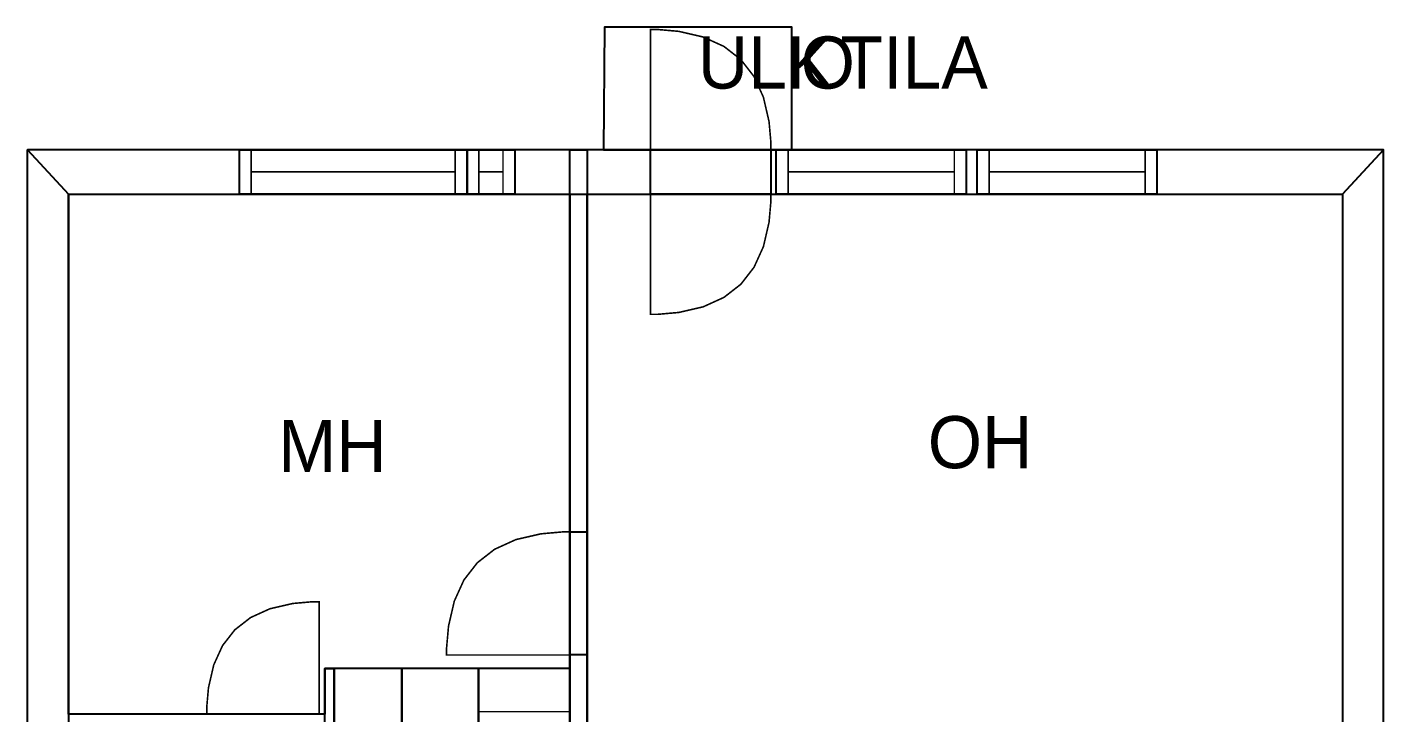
# Model space of a CAD drawing. Extents: x 0.5 to 9.4, y 0 to 13.4.
# Drawn here: x 0.5 to 9.44, y 8.83 to 13.36 of the extents above; entities that cross this region are included whole.
import ezdxf

# ---------------------------------------------------------------- set-up
doc = ezdxf.new("R2010")
doc.units = 0
doc.layers.get('0').update_dxf_attribs({"linetype": 'CONTINUOUS'})

msp = doc.modelspace()

# ---------------------------------------------------------------- linework, layer by layer
at = {"color": 0}
for points, const_width in [([(4.30154, 12.5462), (5.54324, 12.5462), (5.54324, 13.3542), (4.308, 13.3542), (4.30154, 12.5462)], 0.002083), ([(5.40571, 12.5462), (5.40571, 12.5927), (5.39328, 12.7322), (5.35612, 12.8933), (5.29411, 13.0297), (5.20736, 13.1413), (5.09576, 13.2281), (4.95942, 13.29), (4.79824, 13.3273), (4.65875, 13.3396), (4.61231, 13.3396), (4.61231, 12.5462), (5.40571, 12.5462)], 0.010417), ([(0.777994, 12.2545), (9.17117, 12.2545), (9.442, 12.5462), (0.507161, 12.5462), (0.777994, 12.2545)], 0.002083), ([(0.507161, 2.50211), (0.507161, 12.5462), (0.777994, 12.2545), (0.777994, 2.77294), (0.507161, 2.50211)], 0.002083), ([(1.9031, 12.5462), (3.4031, 12.5462), (3.4031, 12.2545), (1.9031, 12.2545), (1.9031, 12.5462)], 0.010417), ([(1.9031, 12.5462), (3.4031, 12.5462), (3.4031, 12.2545), (1.9031, 12.2545), (1.9031, 12.5462)], 0.010417), ([(3.4031, 12.5462), (3.71832, 12.5462), (3.71832, 12.2545), (3.4031, 12.2545), (3.4031, 12.5462)], 0.010417), ([(3.4031, 12.5462), (3.71832, 12.5462), (3.71832, 12.2545), (3.4031, 12.2545), (3.4031, 12.5462)], 0.010417), ([(4.08029, 12.5462), (4.19488, 12.5462), (4.19488, 2.50211), (4.08029, 2.50211), (4.08029, 12.5462)], 0.002083), ([(4.61231, 12.5462), (5.40571, 12.5462), (5.40571, 12.2545), (4.61231, 12.2545), (4.61231, 12.5462)], 0.010417), ([(4.61231, 12.5462), (5.40571, 12.5462), (5.40571, 12.2545), (4.61231, 12.2545), (4.61231, 12.5462)], 0.010417), ([(5.44092, 12.5462), (6.69249, 12.5462), (6.69249, 12.2545), (5.44092, 12.2545), (5.44092, 12.5462)], 0.010417), ([(5.44092, 12.5462), (6.69249, 12.5462), (6.69249, 12.2545), (5.44092, 12.2545), (5.44092, 12.5462)], 0.010417), ([(6.76519, 12.5462), (7.94917, 12.5462), (7.94917, 12.2545), (6.76519, 12.2545), (6.76519, 12.5462)], 0.010417), ([(6.76519, 12.5462), (7.94917, 12.5462), (7.94917, 12.2545), (6.76519, 12.2545), (6.76519, 12.5462)], 0.010417), ([(9.17117, 12.2545), (9.17117, 2.77294), (9.442, 2.50211), (9.442, 12.5462), (9.17117, 12.2545)], 0.002083), ([(5.40571, 12.2545), (5.40571, 12.2081), (5.39328, 12.0686), (5.35612, 11.9074), (5.29411, 11.7711), (5.20736, 11.6594), (5.09576, 11.5727), (4.95942, 11.5107), (4.79824, 11.4735), (4.65875, 11.4611), (4.61231, 11.4611), (4.61231, 12.2545), (5.40571, 12.2545)], 0.010417), ([(4.08029, 10.0264), (4.03271, 10.0264), (3.89003, 10.0137), (3.72521, 9.97569), (3.58567, 9.91228), (3.47157, 9.82351), (3.38276, 9.70936), (3.31939, 9.56988), (3.28131, 9.405), (3.26867, 9.26232), (3.26867, 9.21474), (4.08029, 9.21474), (4.08029, 10.0264)], 0.010417), ([(4.08029, 10.0264), (4.19488, 10.0264), (4.19488, 9.21474), (4.08029, 9.21474), (4.08029, 10.0264)], 0.010417), ([(4.08029, 10.0264), (4.19488, 10.0264), (4.19488, 9.21474), (4.08029, 9.21474), (4.08029, 10.0264)], 0.010417), ([(1.68804, 8.82503), (1.68804, 8.86849), (1.6996, 8.99869), (1.73432, 9.14925), (1.79221, 9.27658), (1.87326, 9.38075), (1.97743, 9.46181), (2.10476, 9.51969), (2.25532, 9.55442), (2.38553, 9.56597), (2.42899, 9.56597), (2.42899, 8.82503), (1.68804, 8.82503)], 0.010417), ([(2.46593, 9.12642), (2.52843, 9.12642), (2.52843, 8.55339), (2.46593, 8.55339), (2.46593, 9.12642)], 0.002083), ([(2.52843, 9.12744), (2.97271, 9.12744), (2.97271, 8.55404), (2.52843, 8.55404), (2.52843, 9.12744)], 0.010417), ([(2.97271, 9.12793), (3.47792, 9.12793), (3.47792, 8.55453), (2.97271, 8.55453), (2.97271, 9.12793)], 0.010417), ([(3.47851, 9.12771), (4.08029, 9.12771), (4.08029, 8.55388), (3.47851, 8.55388), (3.47851, 9.12771)], 0.010417)]:
    msp.add_lwpolyline(points, close=True, dxfattribs=dict(at, const_width=const_width))
at = {"color": 7}
for points in [[(4.30154, 12.5462), (5.54324, 12.5462), (5.54324, 13.3542), (4.308, 13.3542), (4.30154, 12.5462)], [(1.9031, 12.5462), (3.4031, 12.5462), (3.4031, 12.2545), (1.9031, 12.2545), (1.9031, 12.5462)], [(1.9031, 12.5462), (3.4031, 12.5462), (3.4031, 12.2545), (1.9031, 12.2545), (1.9031, 12.5462)], [(3.4031, 12.5462), (3.71832, 12.5462), (3.71832, 12.2545), (3.4031, 12.2545), (3.4031, 12.5462)], [(3.4031, 12.5462), (3.71832, 12.5462), (3.71832, 12.2545), (3.4031, 12.2545), (3.4031, 12.5462)], [(4.61231, 12.5462), (5.40571, 12.5462), (5.40571, 12.2545), (4.61231, 12.2545), (4.61231, 12.5462)], [(4.61231, 12.5462), (5.40571, 12.5462), (5.40571, 12.2545), (4.61231, 12.2545), (4.61231, 12.5462)], [(5.44092, 12.5462), (6.69249, 12.5462), (6.69249, 12.2545), (5.44092, 12.2545), (5.44092, 12.5462)], [(5.44092, 12.5462), (6.69249, 12.5462), (6.69249, 12.2545), (5.44092, 12.2545), (5.44092, 12.5462)], [(6.76519, 12.5462), (7.94917, 12.5462), (7.94917, 12.2545), (6.76519, 12.2545), (6.76519, 12.5462)], [(6.76519, 12.5462), (7.94917, 12.5462), (7.94917, 12.2545), (6.76519, 12.2545), (6.76519, 12.5462)], [(4.08029, 8.55339), (2.52843, 8.55339), (2.52843, 9.12642), (2.46593, 9.12642), (2.46593, 8.82503), (0.777994, 8.82503), (0.777994, 12.2545), (4.08029, 12.2545), (4.08029, 8.55339)], [(4.19488, 12.2545), (9.17117, 12.2545), (9.17117, 8.44422), (4.19488, 8.44422), (4.19488, 12.2545)], [(4.08029, 10.0264), (4.19488, 10.0264), (4.19488, 9.21474), (4.08029, 9.21474), (4.08029, 10.0264)], [(4.08029, 10.0264), (4.19488, 10.0264), (4.19488, 9.21474), (4.08029, 9.21474), (4.08029, 10.0264)], [(2.52843, 9.12744), (2.97271, 9.12744), (2.97271, 8.55404), (2.52843, 8.55404), (2.52843, 9.12744)], [(2.97271, 9.12793), (3.47792, 9.12793), (3.47792, 8.55453), (2.97271, 8.55453), (2.97271, 9.12793)], [(3.47851, 9.12771), (4.08029, 9.12771), (4.08029, 8.55388), (3.47851, 8.55388), (3.47851, 9.12771)]]:
    msp.add_lwpolyline(points, close=True, dxfattribs=at)
at = {"color": 0}
for points in [[(0.777994, 12.2545), (9.17117, 12.2545), (9.442, 12.5462), (0.507161, 12.5462), (0.777994, 12.2545)], [(0.507161, 2.50211), (0.507161, 12.5462), (0.777994, 12.2545), (0.777994, 2.77294), (0.507161, 2.50211)], [(4.08029, 12.5462), (4.19488, 12.5462), (4.19488, 2.50211), (4.08029, 2.50211), (4.08029, 12.5462)], [(9.17117, 12.2545), (9.17117, 2.77294), (9.442, 2.50211), (9.442, 12.5462), (9.17117, 12.2545)], [(2.46593, 9.12642), (2.52843, 9.12642), (2.52843, 8.55339), (2.46593, 8.55339), (2.46593, 9.12642)]]:
    msp.add_lwpolyline(points, close=True, dxfattribs=at)
at = {"color": 0, "const_width": 0.010417}
for points in [[(1.98122, 12.2545), (1.98122, 12.5462)], [(3.32497, 12.2545), (3.32497, 12.5462)], [(3.48122, 12.2545), (3.48122, 12.5462)], [(3.64019, 12.2545), (3.64019, 12.5462)], [(5.51904, 12.2545), (5.51904, 12.5462)], [(6.61436, 12.2545), (6.61436, 12.5462)], [(6.84337, 12.2545), (6.84337, 12.5462)], [(7.87104, 12.2545), (7.87104, 12.5462)], [(1.98122, 12.4003), (3.32497, 12.4003)], [(3.48122, 12.4003), (3.64019, 12.4003)], [(5.51904, 12.4003), (6.61436, 12.4003)], [(6.84337, 12.4003), (7.87104, 12.4003)]]:
    msp.add_lwpolyline(points, dxfattribs=at)
at = {"color": 7, "const_width": 0.002083}
for points in [[(4.08029, 8.55339), (2.52843, 8.55339), (2.52843, 9.12642), (2.46593, 9.12642), (2.46593, 8.82503), (0.777994, 8.82503), (0.777994, 12.2545), (4.08029, 12.2545), (4.08029, 8.55339)], [(4.19488, 12.2545), (9.17117, 12.2545), (9.17117, 8.44422), (4.19488, 8.44422), (4.19488, 12.2545)]]:
    msp.add_lwpolyline(points, close=True, dxfattribs=at)
at = {"color": 253, "const_width": 0.010417}
msp.add_lwpolyline([(4.08029, 8.84082), (3.47851, 8.84082)], dxfattribs=at)

# ---------------------------------------------------------------- texts
at = {"color": 0}
for s, p in [('ULK', (4.92403, 12.9498)), ('O', (5.60162, 12.9498)), ('TILA', (5.86394, 12.9498)), ('MH', (2.15851, 10.4213)), ('OH', (6.43921, 10.4463))]:
    msp.add_text(s, height=0.34375, dxfattribs=at).set_placement(p)

doc.saveas('drawing.dxf')
